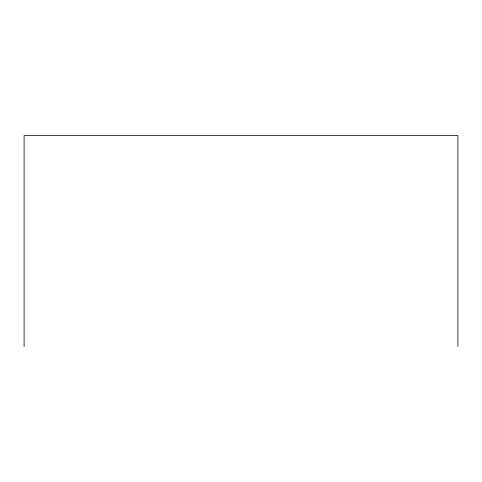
<?xml version="1.0" encoding="UTF-8"?>
<svg xmlns="http://www.w3.org/2000/svg" width="482" height="482" viewBox="0 0 482 482"><rect width="100%" height="100%" fill="white"/><g stroke="black" fill="none" stroke-linecap="round" stroke-linejoin="round"><path stroke-width="0.72" d="M457.9 346.413L457.9 135.587L24.1 135.587L24.1 346.413"/></g></svg>
